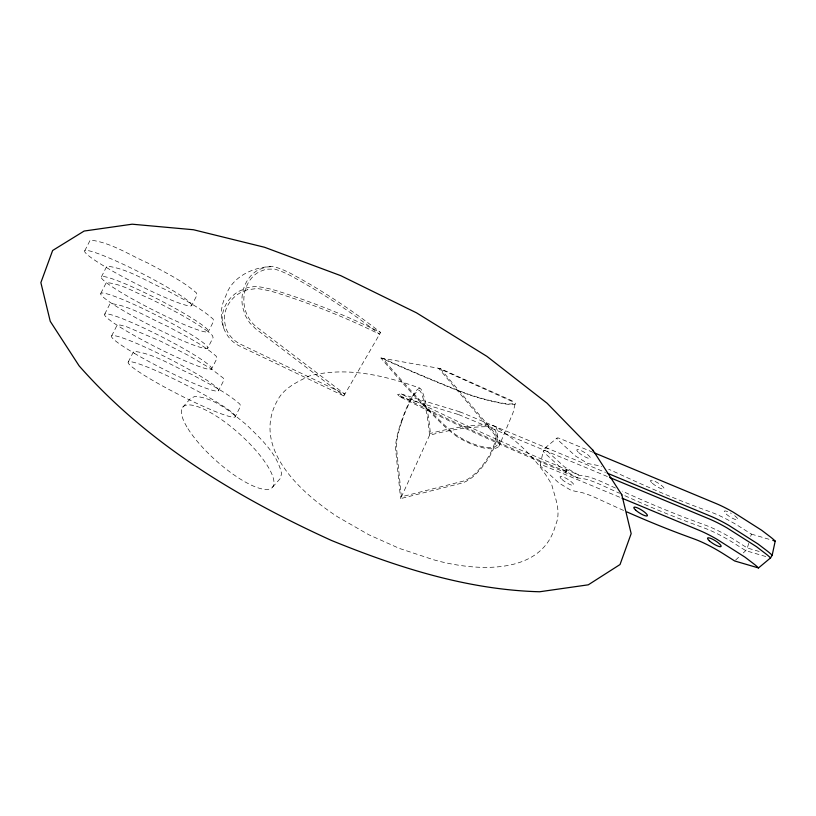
<?xml version="1.0" encoding="UTF-8"?>
<svg xmlns="http://www.w3.org/2000/svg" width="816" height="816" viewBox="0 0 816 816"><rect width="100%" height="100%" fill="white"/><g stroke="black" fill="none" stroke-linecap="round" stroke-linejoin="round"><path stroke-width="0.61" stroke-dasharray="4.08 3.06" d="M615.437 488.029L602.83 482.276A50.184 11.363 31.9 0 0 582.614 475.697L579.207 475.351L566.375 469.414L564.733 472.046L566.355 471.658L566.375 469.414L555.91 465.059A843.673 191.107 31.9 0 1 465.304 424.963L451.942 418.679A843.866 191.158 31.9 0 1 411.335 399.024L401.186 393.975L397.616 394.454L399.544 396.607L409.693 401.656A843.734 191.128 31.9 0 0 554.278 467.69L577.565 477.982L580.982 478.329A50.184 11.363 31.9 0 1 601.188 484.908L619.528 493.282M540.202 465.191L543.252 450.922M515.039 404.175L513.08 412.59L499.086 446.046M748.7 543.374L747.354 548.015L745.722 550.647L741.112 554.951M750.7 536.418L751.373 534.103L741.265 527.687A46.4 10.506 31.9 0 0 711.297 512.254L702.158 508.898A422.637 95.737 31.9 0 1 631.278 479.512L612.561 470.965A48.195 10.914 31.9 0 0 608.695 469.271M495.812 426.707L497.362 430.389L497.423 435.673A34.507 13.393 -55.8 0 1 484.194 464.62C478.268 472.076 471.587 479.777 462.315 482.97L400.595 498.607L430.358 433.469A713.633 139.862 -70 0 0 423.382 394.638L422.657 392.465A107.773 21.124 -70 0 0 422.056 390.956L421.342 389.711A107.926 21.155 -70 0 0 419.587 388.049C384.642 375.35 346.219 366.313 309.356 375.962C297.35 381.837 283.835 388.049 277.42 400.472C250.736 448.239 301.859 493.629 337.773 516.926L368.73 534.704L399.32 548.393L433.214 559.654C472.862 570.965 541.906 577.075 555.584 525.004C561.592 511.663 554.962 497.617 551.698 484.459C538.183 460.805 518.721 441.374 495.812 426.707A107.722 41.83 -55.8 0 0 491.487 425.289L489.1 424.963A107.559 41.759 -55.8 0 0 486.581 424.891L483.154 424.963A712.164 276.512 -55.8 0 0 430.358 433.469M84.793 250.726L90.239 240.037C110.935 242.474 129.397 254.959 148.277 263.242C164.74 272.34 182.223 280.418 196.442 292.944L197.064 294.984L191.617 305.663A60.119 5.916 27 0 1 107.416 268.117A60.119 5.916 27 0 1 115.586 260.794A60.119 5.916 27 0 1 191.627 305.674M101.439 276.797L106.876 266.118C127.571 268.556 146.044 281.041 164.914 289.313C181.376 298.421 198.859 306.5 213.078 319.025L213.7 321.065L208.264 331.745L212.476 335.519L213.098 337.569L207.662 348.248A60.119 5.916 27 0 1 123.451 310.702A60.119 5.916 27 0 1 131.621 303.379A60.119 5.916 27 0 1 207.672 348.259M100.837 293.301L106.274 282.622C121.941 283.682 135.976 293.117 150.338 298.85C170.207 308.734 190.148 318.821 208.264 331.745A60.119 5.916 27 0 1 124.052 294.199A60.119 5.916 27 0 1 132.223 286.875A60.119 5.916 27 0 1 208.264 331.755M104.713 314.119L110.15 303.44C130.846 305.878 149.318 318.362 168.198 326.635C184.661 335.743 202.133 343.822 216.352 356.347L216.974 358.387L211.538 369.067L223.288 378.094L223.91 380.134L218.474 390.823M111.649 335.876L117.086 325.196L120.105 325.023L126.551 326.737L161.14 341.425L188.792 355.643L211.538 369.067A60.119 5.916 27 0 1 127.327 331.52A60.119 5.916 27 0 1 135.497 324.197A60.119 5.916 27 0 1 211.548 369.077M128.285 361.957L133.722 351.268C154.418 353.705 172.89 366.19 191.76 374.473C208.223 383.571 225.706 391.66 239.924 404.175L240.547 406.215L235.11 416.905A60.119 5.916 27 0 1 150.899 379.348A60.119 5.916 27 0 1 159.069 372.025A60.119 5.916 27 0 1 235.12 416.905M343.832 395.933L380.603 332.469A713.633 628.198 83.4 0 0 298.452 277.654L292.454 274.349A107.773 94.87 83.4 0 0 287.854 271.983L283.162 269.892A107.916 94.993 83.4 0 0 273.533 266.557C254.337 266.251 231.917 276.451 225.859 295.882C216.689 312.977 221.381 337.345 239.761 346.117L343.832 395.933L255.632 328.787L249.665 322.861L245.228 315.415L242.607 306.959A34.435 30.314 83.4 0 1 258.335 269.872L265.72 267.067L273.533 266.557M399.544 396.607L458.633 414.579L460.265 411.947L605.441 472.403M565.529 472.974L567.171 470.342M182.753 407.194L190.424 398.626L194.851 396.392C215.128 397.769 231.295 412.661 246.483 424.738C260.63 438.692 277.195 453.4 281.571 473.637L280.214 478.584L272.534 487.152M735.583 560.102L740.194 555.808M544.966 448.055L556.991 438.1M419.587 388.049L417.19 389.722A34.415 6.742 -70 0 0 398.494 430.664A33.844 6.63 -70 0 0 395.617 449.147L400.595 498.607M380.97 357.989L440.263 368.577L508.898 399.34A34.129 4.1 15.6 0 1 508.286 404.338A34.129 4.1 15.6 0 1 469.567 394.954A108.263 13.005 15.6 0 1 460.693 391.7L456.542 390.099A108.191 12.995 15.6 0 1 452.584 388.518L447.494 386.458A716.57 86.068 15.6 0 1 380.97 357.989A725.057 260.488 27.9 0 0 435.601 417.68L439.865 421.903A109.385 39.301 27.9 0 0 443.2 425.116L446.74 428.329A109.385 39.301 27.9 0 0 454.359 434.765M751.373 534.103L771.63 540.039M759.176 551.473L747.354 548.015L736.848 541.334A48.307 10.945 31.9 0 0 705.636 525.269L696.119 521.771A440.069 99.685 31.9 0 1 622.312 491.171M765.806 556.532L745.722 550.647L735.206 543.966A48.307 10.945 31.9 0 0 703.994 527.901L694.487 524.413A440.069 99.685 31.9 0 1 622.843 494.792M401.186 393.975L460.265 411.947M592.895 452.248L560.021 438.559A6.834 1.55 31.9 0 0 558.481 440.487L575.637 456.134L587.734 463.447L593.15 464.651A48.195 10.914 31.9 0 1 601.606 466.619M458.633 414.579L608.481 476.983M566.355 471.658L555.89 467.303A843.673 191.107 31.9 0 1 465.283 427.207L451.921 420.913A843.887 191.158 31.9 0 1 397.616 394.454M619.63 497.199L543.323 465.426A6.834 1.55 31.9 0 0 541.773 467.354L558.929 483.001L571.027 490.314L576.443 491.518A48.195 10.914 31.9 0 1 595.853 497.831L614.57 506.369A422.637 95.737 31.9 0 0 623.863 510.571M440.263 368.577L495.628 434.173A34.15 12.271 27.9 0 1 491.375 448.79A34.15 12.271 27.9 0 1 454.339 434.775M223.523 327.787L222.187 319.678A34.507 31.793 -10.1 0 1 238.527 291.475L246.636 287.895L255.388 286.355A107.702 99.256 -10.1 0 1 266.465 288.119L271.901 289.415A107.549 99.113 -10.1 0 1 277.246 290.965L284.223 293.179A712.164 656.329 -10.1 0 1 380.603 332.469M548.128 448.535A7.109 1.612 31.9 0 0 546.516 450.544L564.386 466.834L579.207 475.351L577.565 477.982L562.744 469.465L544.874 453.176A7.109 1.612 31.9 0 1 546.485 451.166M734.665 515.712A7.946 1.795 31.9 0 1 735.226 519.466A7.946 1.795 31.9 0 1 724.567 512.285A7.946 1.795 31.9 0 1 731.289 513.437M401.492 422.29L399.146 430.012A31.834 6.242 -70 0 0 396.454 447.382L401.421 496.801L463.07 481.175A31.783 12.342 -55.8 0 0 478.451 470.24L483.643 463.957A32.344 12.556 -55.8 0 0 496.036 436.825L495.975 431.878L493.986 428.206A105.448 40.943 -55.8 0 0 490.426 427.115L488.07 426.799A105.295 40.882 -55.8 0 0 485.591 426.717L482.185 426.788A710.144 275.726 -55.8 0 0 429.532 435.285A711.613 139.475 -70 0 0 422.576 396.556L421.852 394.393A105.509 20.675 -70 0 0 421.26 392.904L420.556 391.68A105.652 20.706 -70 0 0 419.159 390.252L416.67 391.649L413.896 395.158A32.314 6.334 -70 0 0 401.492 422.29M247.248 289.782L239.649 293.138A32.334 29.804 -10.1 0 0 224.329 319.576L225.583 327.175A31.793 29.305 -10.1 0 0 240.904 344.403L344.852 394.169L256.754 327.104A31.834 28.019 83.4 0 1 244.453 306.561A32.273 28.407 83.4 0 1 259.202 271.81L266.118 269.178L274.717 269.096A105.631 92.983 83.4 0 1 282.55 271.891L287.181 273.962A105.509 92.871 83.4 0 1 291.679 276.277L297.656 279.562A711.511 626.321 83.4 0 1 371.688 328.144L379.583 334.223L370.26 329.695A710.042 654.371 -10.1 0 0 283.468 295.045L276.512 292.842A105.284 97.033 -10.1 0 0 271.279 291.322L265.914 290.047A105.427 97.155 -10.1 0 0 256.907 288.538L247.248 289.782M478.064 397.341L469.159 394.505A105.988 12.73 15.6 0 1 461.999 391.853L457.909 390.272A105.917 12.719 15.6 0 1 454.033 388.732L448.963 386.682A714.428 85.813 15.6 0 1 388.732 361.039L382.612 358.285L387.539 364.171A722.905 259.723 27.9 0 0 437.101 417.812L441.354 422.025A107.12 38.485 27.9 0 0 444.628 425.177L448.106 428.339A107.12 38.485 27.9 0 0 454.277 433.592L455.348 434.459A31.967 11.485 27.9 0 0 487.203 447.454A31.967 11.485 27.9 0 0 496.944 438.263L493.915 433.796L438.61 368.281L511.142 401.023A32.018 3.845 15.6 0 1 478.074 397.341M134.263 353.267A60.119 5.916 27 0 0 218.484 390.823A60.119 5.916 27 0 0 142.433 345.943A60.119 5.916 27 0 0 134.263 353.267M187.955 428.675A60.119 17.779 41.9 0 0 268.097 489.365A60.119 17.779 41.9 0 0 226.868 423.484A60.119 17.779 41.9 0 0 187.955 428.675M578.646 452.543A7.946 1.795 31.9 0 0 590.152 458.398A7.946 1.795 31.9 0 0 582.134 451.095A7.946 1.795 31.9 0 0 578.646 452.543M561.938 479.41A7.946 1.795 31.9 0 0 573.444 485.265A7.946 1.795 31.9 0 0 565.427 477.952A7.946 1.795 31.9 0 0 561.938 479.41M652.351 483.235A7.946 1.795 31.9 0 0 663.847 489.09A7.946 1.795 31.9 0 0 655.829 481.777A7.946 1.795 31.9 0 0 652.351 483.235"/><path stroke-width="1.22" d="M626.943 511.938A422.637 95.737 31.9 0 0 685.45 535.765L694.589 539.121A46.4 10.506 31.9 0 1 724.567 554.554L734.665 560.969L758.492 567.946L770.539 557.92L772.171 555.288L775.2 541.09A19.227 4.355 31.9 0 0 770.243 536.806L761.654 530.257L733.543 512.356A42.269 9.578 31.9 0 0 716.162 503.574L594.068 452.737M772.813 540.386L775.2 541.09M607.237 473.147L710.695 516.232A44.013 9.965 31.9 0 1 728.8 525.371L758.064 544.017L767.009 550.831A20.012 4.539 31.9 0 1 772.171 555.288M609.644 477.462L709.063 518.864A44.013 9.965 31.9 0 1 727.158 528.003L756.432 546.649L765.367 553.472A20.012 4.539 31.9 0 1 770.539 557.92M621.976 498.178L699.455 530.441A42.269 9.578 31.9 0 1 716.836 539.213L744.947 557.124L753.535 563.672A19.227 4.355 31.9 0 1 758.492 567.946M593.028 450.31L547.118 403.247L486.907 356.357L416.435 312.793L340.782 275.675L264.598 247.289L193.484 229.745L132.161 224.196L84.119 231.05L52.632 250.492L40.871 282.622L50.245 321.32L79.101 365.823C147.461 443.629 237.854 497.842 331.286 540.376C397.79 567.467 467.252 589.835 539.631 591.763L588.295 584.817L620.038 564.529L631.166 533.623L621.853 494.873L593.028 450.31L593.334 450.779M621.496 494.323L621.853 494.873M635.644 510.102A7.946 1.795 31.9 0 0 647.139 515.957A7.946 1.795 31.9 0 0 639.122 508.643A7.946 1.795 31.9 0 0 635.644 510.102M709.339 540.784A7.946 1.795 31.9 0 0 720.844 546.638A7.946 1.795 31.9 0 0 712.827 539.335A7.946 1.795 31.9 0 0 709.339 540.784"/></g></svg>
